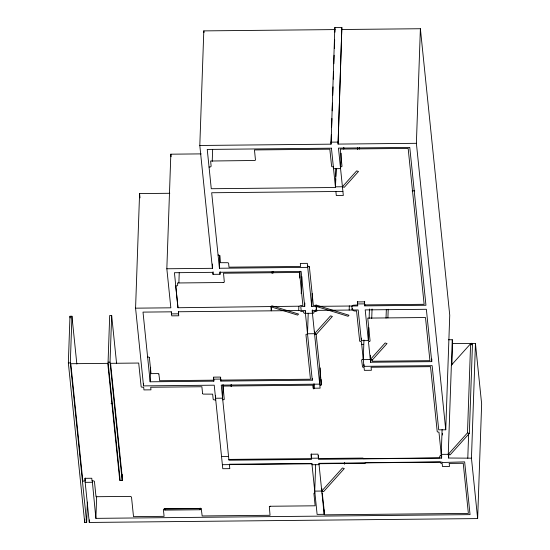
<?xml version="1.0" encoding="UTF-8"?>
<svg xmlns="http://www.w3.org/2000/svg" width="550" height="550" viewBox="0 0 550 550"><rect width="100%" height="100%" fill="white"/><g stroke="black" fill="none" stroke-linecap="round" stroke-linejoin="round"><path stroke-width="0.82" d="M87.381 502.109L86.673 522.479L84.707 522.5L68.351 362.938L69.981 316.257L71.947 316.236L76.849 364.018M86.673 522.479L70.317 362.918L71.947 316.236M448.353 339.756L452.258 339.714L452.636 343.434L475.454 343.599L481.649 403.996L477.647 518.581L89.279 522.452L85.167 482.343L85.319 478.067M84.707 522.5L84.824 519.104M89.279 522.452L89.368 519.888M169.799 193.277L139.576 193.579L135.575 308.165L143.536 385.887L214.225 385.186L222.784 468.717L229.804 468.648L229.35 464.228L311.891 463.409L317.116 514.388L324.143 514.312L318.918 463.334L442.028 462.11L442.069 462.502L464.654 461.883L470.058 514.628L95.886 518.361L92.249 480.562M95.886 518.361L96.662 496.134M120.196 480.542L108.068 362.182L109.698 315.501L111.664 315.48L116.552 363.165M122.368 474.574L122.162 480.521L110.034 362.161L111.664 315.48M143.536 385.887L143.626 383.322M213.867 379.452L213.812 381.164L150.15 381.796L150.652 367.263M135.575 308.165L170.837 307.814L166.836 268.771L170.837 154.186L201.211 153.883M200.186 508.049L200.124 509.747L164.856 510.104L164.917 508.406M178.881 282.941L179.238 272.683M166.836 268.771L212.396 268.317L199.808 145.475L203.809 30.889L335.032 29.583L334.943 32.148M212.224 161.37L212.644 149.401M212.396 268.317L212.548 264.041M220.124 271.707L220.034 274.278L213.015 274.347L213.104 271.782M213.661 377.444L213.606 379.156L220.626 379.081L220.688 377.376M441.705 455.524L441.616 458.088L318.505 459.319L317.976 454.142L310.949 454.217L311.486 459.388L228.938 460.212L221.244 385.117L319.701 384.134L312.146 310.427L316.456 310.386L316.051 306.364L316.972 305.326L348.996 315.26L348.067 316.291L316.051 306.364L311.733 306.405L307.732 267.362L219.416 268.249L219.863 255.42M215.648 395.677L215.559 398.241L222.585 398.172L223.059 384.484M312.324 378.469L312.269 380.181L220.832 381.095L220.894 379.383M231.007 386.375L231.069 384.663M231.509 386.671L231.571 384.959M272.071 273.467L272.133 271.679M271.466 306.556L271.315 310.832L270.903 306.811L271.831 305.779L298.567 314.071L297.646 315.102L270.903 306.811M272.972 273.219L273.027 271.501M298.691 310.64L298.843 306.357M299.826 278.08L300.066 271.226M301.214 293.686L301.812 276.588M312.269 380.181L305.126 310.496L301.18 310.537L300.768 306.515L304.714 306.474L304.831 303.057M305.422 313.376L305.511 310.812M307.732 267.362L307.794 265.657M308.227 313.259L307.512 333.781L314.531 333.712L316.381 334.283L332.386 316.436L330.536 315.865L314.531 333.712L314.621 331.141M311.733 306.405L312.18 293.576M312.441 313.308L312.565 309.891M315.308 311.479L315.37 309.719M316.051 306.364L316.106 304.652M311.513 453.963L311.362 458.232L318.388 458.164L318.478 455.599M313.782 388.974L313.961 383.838M316.456 310.386L316.607 306.109M313.961 388.41L314.112 384.134M315.659 464.606L314.738 491.116L321.757 491.047L323.606 491.618L344.3 468.545L342.451 467.974L321.757 491.047L321.846 488.476M319.701 384.134L320.265 367.881M320.925 385.481L321.131 379.493M199.808 145.475L331.031 144.162L334.826 27.569L341.853 27.5L338.058 144.093L416.384 143.309L445.741 429.777L438.721 429.846L432.142 365.661L363.956 366.341L363.268 359.631L363.956 339.962M331.031 144.162L331.361 134.757M331.629 127.064L331.925 118.511M332.193 110.818L332.468 103.118M332.736 95.425L333.032 86.873M333.3 79.179L333.568 71.479M333.836 63.786L334.139 55.234M334.379 48.393L334.675 39.841M336.029 168.871L335.404 186.828L342.423 186.752L344.272 187.33L358.504 171.463L356.654 170.892L342.423 186.752M335.562 184.931L335.775 178.942M335.864 176.378L336.132 168.685M324.143 514.312L324.294 510.043M338.058 144.093L341.853 27.5M340.629 166.911L341.103 153.23M343.743 149.132L343.805 147.338M349.174 310.118L349.326 305.834M344.451 464.262L344.506 462.543M357.404 149.469L357.466 147.751M352.282 308.316L352.227 310.028L351.814 306.006M359.281 149.181L359.342 147.469M357.651 301.373L357.562 303.937L364.581 303.868L364.671 301.304M368.796 327.772L368.349 340.601L361.322 340.67L361.412 338.106M335.885 191.517L336.298 195.532L343.317 195.463L338.463 148.115L409.771 147.407L425.954 305.264L364.788 305.876L364.849 304.164M363.956 366.341L364.018 364.629M369.119 318.368L369.449 308.962M431.819 359.074L431.729 361.639L370.562 362.251L370.439 355.279M371.724 318.519L372.054 309.004M370.562 362.251L370.652 359.686M386.031 318.127L386.327 309.554M387.908 317.838L388.211 309.272M416.384 143.309L420.386 28.731L342.059 29.508M442.097 429.571L441.231 454.369L448.257 454.3L450.106 454.871L469.342 433.421L472.457 344.3L470.607 343.729L451.364 365.179M442.42 435.002L442.482 433.29M445.741 429.777L449.742 315.191L420.386 28.731M477.647 518.581L471.453 458.184L448.635 458.019L448.257 454.3L452.258 339.714M448.635 458.019L448.786 453.743M451.894 364.808L452.636 343.434M448.257 454.3L467.493 432.85L470.607 343.729M467.789 458.226L468.655 433.428M471.694 344.953L471.749 343.241M471.453 458.184L475.454 343.599M363.268 359.631L370.288 359.562L385.165 342.973L387.014 343.551L372.137 360.133L372.178 361.247L429.914 360.676L425.487 317.522L367.757 318.099L370.081 340.869A1.334 0.763 2 0 1 370.006 341.096L369.957 341.172A1.464 0.839 2 0 1 369.401 341.516M269.988 506.316L269.548 506.495A1.464 0.839 2 0 0 269.321 506.688L270.043 515.281L202.166 515.962L201.266 508.798M314.909 492.855L314.572 492.938A1.361 0.777 2 0 0 314.091 493.206A1.451 0.825 2 0 0 313.913 493.494L315.143 505.801L270.38 506.254M362.533 359.501L363.248 359.459L361.426 341.681L360.704 341.653A1.389 0.797 2 0 1 360.326 341.557A1.464 0.839 2 0 1 359.824 341.268L359.769 341.199A1.334 0.763 2 0 1 359.645 340.972L356.565 310.963L354.413 310.97A1.437 0.818 2 0 1 353.657 310.75L353.183 310.014M440.646 455.668L441.361 455.627M223.204 282.514L177.506 282.975L177.726 285.196L177.059 285.835A1.464 0.839 2 0 1 176.681 285.918L175.704 285.945L177.939 307.739L299.716 306.192A1.451 0.825 2 0 1 299.894 305.896A1.361 0.777 2 0 1 300.362 305.635L302.899 305.511L299.509 272.456L223.52 273.212L224.317 282.012A1.368 0.777 2 0 1 223.939 282.329A1.464 0.839 2 0 1 223.719 282.418L223.596 282.452A1.368 0.777 2 0 1 223.224 282.507M330.825 142.154L337.851 142.086M209.041 167.021L209.962 167.014A1.464 0.839 2 0 0 210.354 166.953L211.145 166.279L210.616 161.019L254.801 160.483A1.368 0.777 2 0 0 255.207 160.277L255.282 160.215A1.451 0.825 2 0 0 255.461 159.919L254.464 149.937L329.828 149.188L331.609 166.313A1.464 0.839 2 0 0 332.035 166.726L333.369 166.946M340.388 166.877L341.351 166.774A1.368 0.777 2 0 0 341.756 166.567L341.832 166.506A1.451 0.825 2 0 0 342.011 166.21L340.285 149.078L408.155 148.404L424.132 304.301L364.684 304.893M333.548 168.692L340.567 168.616M342.904 191.441L211.681 192.754L219.416 268.249M412.115 190.857L414.659 190.836M218.061 255.021L218.357 255.021A1.464 0.839 2 0 1 218.762 255.076L219.691 255.736L220.413 262.694L227.789 262.714A1.464 0.839 2 0 1 228.14 262.852L228.47 263.106A1.464 0.839 2 0 1 228.614 263.354L228.992 267.169L300.609 266.454L300.3 263.416L307.319 263.347L307.636 266.379L308.619 266.468A1.464 0.839 2 0 1 308.962 266.606L309.293 266.86M357.665 304.961L353.107 305.243A1.464 0.839 2 0 0 352.763 305.663L352.77 305.999M307.532 333.994L306.089 334.366A1.458 0.832 2 0 0 305.938 334.579L310.447 379.218L220.729 380.112M314.552 333.919L315.006 333.919A1.334 0.763 2 0 1 315.411 333.974L315.776 334.091M361.831 344.341L363.543 344.321M147.599 356.964L148.583 357.046A1.464 0.839 2 0 1 148.933 357.184L149.263 357.445M108.068 362.182L110.034 362.161M68.351 362.938L70.317 362.918M213.709 380.181L159.72 380.717L158.868 374M215.731 399.926L213.971 399.85A1.368 0.777 2 0 1 213.524 399.651A1.464 0.839 2 0 1 213.187 399.293L212.644 394.144L203.266 394.103A1.375 0.784 2 0 1 202.943 393.944A1.464 0.839 2 0 1 202.778 393.814L202.709 393.745A1.375 0.784 2 0 1 202.599 393.525M222.757 399.857L224.036 399.609A1.464 0.839 2 0 0 224.262 399.417L223.059 386.079L312.778 385.186L313.087 388.224L320.114 388.149L319.804 385.117L320.251 385.103A1.334 0.763 2 0 0 320.643 385.041L320.767 385.007A1.464 0.839 2 0 0 321.083 384.862L321.434 384.292L316.147 334.331M111.045 403.666L112.764 403.652M221.54 456.562L228.559 456.493M228.862 459.415L311.403 458.597M318.423 458.521L362.993 458.081L363.055 458.672L439.876 457.909L439.725 456.369A1.334 0.763 2 0 1 439.801 456.136L439.856 456.067A1.464 0.839 2 0 1 440.413 455.723M222.372 464.695L311.933 463.801M318.959 463.732L365.296 463.272L365.234 462.674L440.289 461.924L440.839 463.265A1.437 0.818 2 0 0 441.581 463.478L442.166 463.485L442.482 466.524L449.501 466.455L449.185 463.416L463.231 463.279L468.366 513.398L324.658 514.827L322.279 493.192A1.464 0.839 2 0 0 322.011 492.999L321.956 492.972M312.029 464.736L319.055 464.668M85.167 482.343L92.187 482.274M370.288 359.562L372.054 360.099A1.389 0.797 2 0 0 371.917 359.858M467.493 432.85L469.342 433.421M371.931 359.872L371.869 359.803A1.464 0.839 2 0 0 371.601 359.611A1.464 0.839 2 0 0 371.374 359.514A1.389 0.797 2 0 0 370.996 359.418L370.274 359.391L368.452 341.612L369.167 341.571A1.389 0.797 2 0 0 369.414 341.509M309.416 267.087L313.349 305.408L315.363 305.387A1.464 0.839 2 0 1 315.769 305.442L316.731 306.357L357.768 305.944L357.356 301.923L364.375 301.854L364.788 305.876M202.586 393.518L201.884 386.739L150.707 387.248L150.968 389.84L143.949 389.909L143.688 387.317L141.577 387.104A1.361 0.777 2 0 1 141.309 386.918A1.437 0.818 2 0 1 141.151 386.698L138.696 363.041L110.571 363.323L122.581 480.514L119.776 480.542L107.766 363.351L70.826 363.722L82.864 481.236L85.023 480.913L84.755 478.321L91.774 478.252L92.042 480.844L93.651 480.92A1.361 0.777 2 0 1 94.249 481.243L94.325 481.319A1.464 0.839 2 0 1 94.449 481.546L96.009 496.719L130.302 496.396A1.396 0.797 2 0 1 130.817 496.506L131.512 497.172L133.512 516.649L164.093 516.34L163.398 509.472L164.443 508.75L200.654 508.468A1.361 0.777 2 0 1 201.259 508.791M149.387 357.672L151.03 373.649L157.719 373.587A1.334 0.763 2 0 1 158.125 373.643L158.496 373.759A1.334 0.763 2 0 1 158.819 373.979M431.729 361.639L426.36 309.286L365.2 309.897L368.349 340.601M441.616 458.088L438.955 432.128L438.364 432.121A1.396 0.797 2 0 1 437.848 432.004A1.464 0.839 2 0 1 437.346 431.709A1.396 0.797 2 0 1 437.202 431.502L430.526 366.658L371.078 367.249L371.388 370.288L364.368 370.356L364.052 367.324L363.467 367.311A1.396 0.797 2 0 1 362.952 367.201A1.464 0.839 2 0 1 362.725 367.098A1.396 0.797 2 0 1 362.546 366.981L361.618 360.202A1.334 0.763 2 0 1 361.694 359.975L361.742 359.899A1.464 0.839 2 0 1 361.969 359.707A1.464 0.839 2 0 1 362.285 359.562M334.826 27.569L335.032 29.583M361.322 340.67L358.181 309.966L317.137 310.379L317.034 310.936A1.361 0.777 2 0 1 315.996 311.355L313.961 311.389L313.947 312.847A1.361 0.777 2 0 1 312.916 313.266L304.693 313.328A1.458 0.832 2 0 1 304.315 313.232L303.662 312.723L303.511 311.493L301.228 311.486A1.458 0.832 2 0 1 300.843 311.389L300.135 310.544L178.351 311.761L178.764 315.782L171.738 315.851L171.325 311.829L143.007 312.111L150.15 381.796M304.714 306.474L301.125 271.452L219.828 272.264L220.034 274.278M203.809 30.889L203.981 32.594M213.015 274.347L212.809 272.332L174.426 272.718L178.014 307.739M220.832 381.095L220.419 377.073L213.4 377.142L213.812 381.164M170.837 154.186L171.098 156.729M200.124 509.747L200.008 508.626L164.746 508.977L164.856 510.104M178.427 311.761L178.64 313.816L171.463 313.885L171.249 311.829M139.576 193.579L140.009 197.849M69.981 316.257L70.159 317.962M149.284 357.459A1.464 0.839 2 0 1 149.407 357.686M362.251 359.59A1.334 0.763 2 0 1 362.491 359.535M315.741 334.084A1.334 0.763 2 0 1 316.106 334.317M440.364 455.757A1.334 0.763 2 0 1 440.598 455.696M270.016 506.303A1.464 0.839 2 0 1 270.414 506.241M309.32 266.881A1.464 0.839 2 0 1 309.444 267.107M331.444 148.184L207.24 149.428L211.269 188.732L335.472 187.495L331.444 148.184"/></g></svg>
